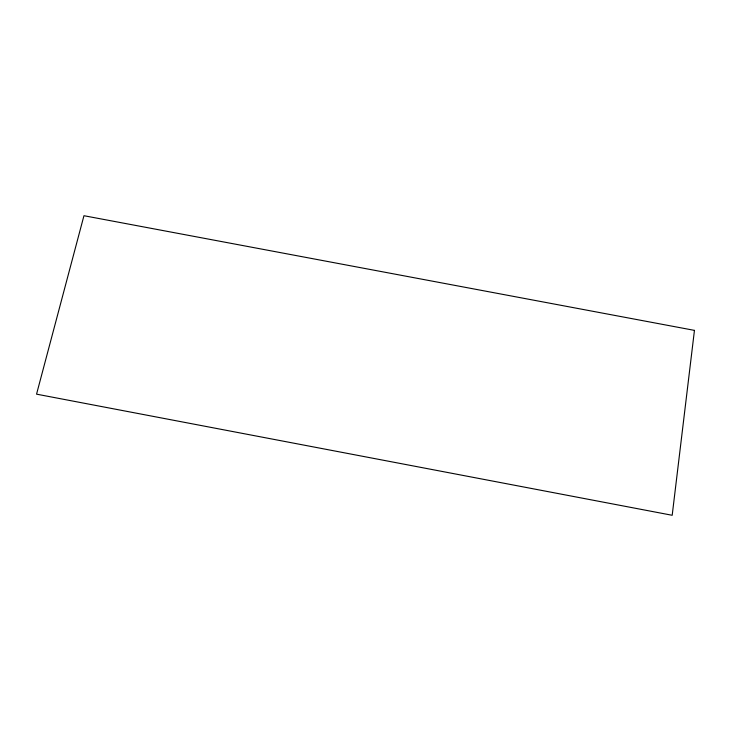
<?xml version="1.0" encoding="UTF-8"?>
<svg xmlns="http://www.w3.org/2000/svg" width="731" height="731" viewBox="0 0 731 731"><rect width="100%" height="100%" fill="white"/><g stroke="black" fill="none" stroke-linecap="round" stroke-linejoin="round"><path stroke-width="1.1" d="M694.45 330.375L672.191 515.282L36.55 394.155L83.955 215.718L694.45 330.375"/></g></svg>
